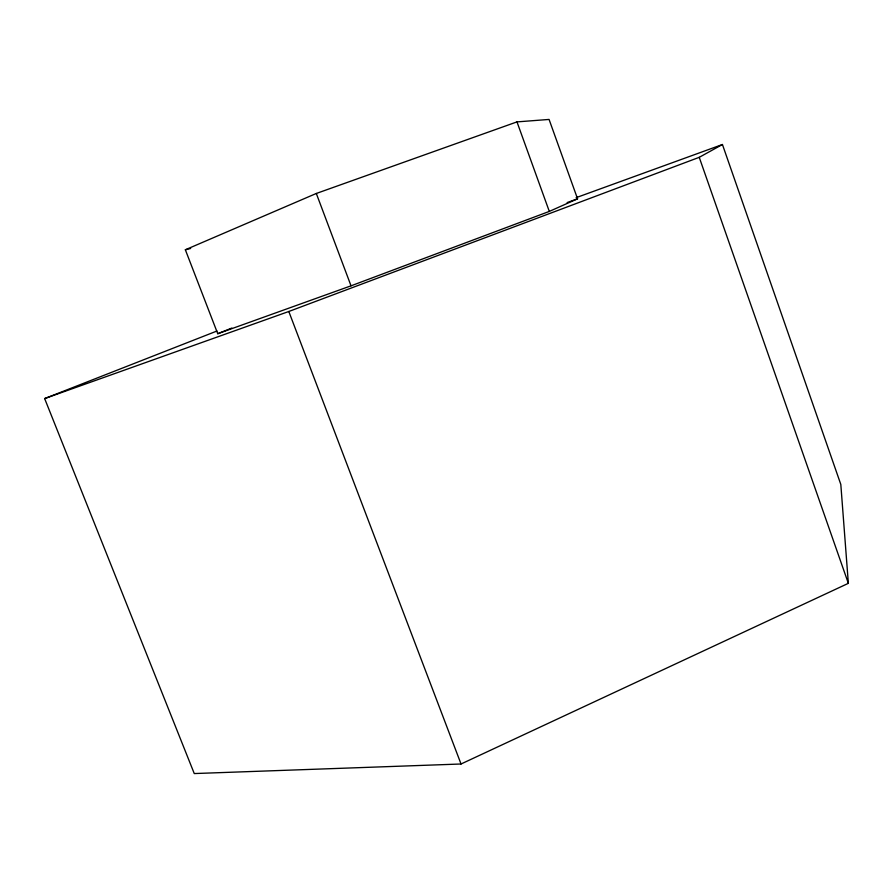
<?xml version="1.0" encoding="UTF-8"?>
<svg xmlns="http://www.w3.org/2000/svg" width="893" height="893" viewBox="0 0 893 893"><rect width="100%" height="100%" fill="white"/><g stroke="black" fill="none" stroke-linecap="round" stroke-linejoin="round"><path stroke-width="1.34" d="M44.65 398.579L288.807 311.49L699.241 157.324L722.437 144.51L840.815 484.441L848.35 583.33L461.034 763.995L194.261 773.561L44.65 398.579L216.999 331.002M549.307 211.418L577.559 198.804L549.072 119.439L516.98 121.894L316.312 193.468L185.353 249.772L217.736 333.714L351.027 285.827L549.307 211.418L516.98 121.894M217.736 333.714L231.812 328.055M576.119 197.666L722.437 144.51M567.144 202.577L577.559 198.804M185.353 249.772L190.667 248.477M288.807 311.49L461.034 763.995M316.312 193.468L351.027 285.827M699.241 157.324L848.35 583.33"/></g></svg>
